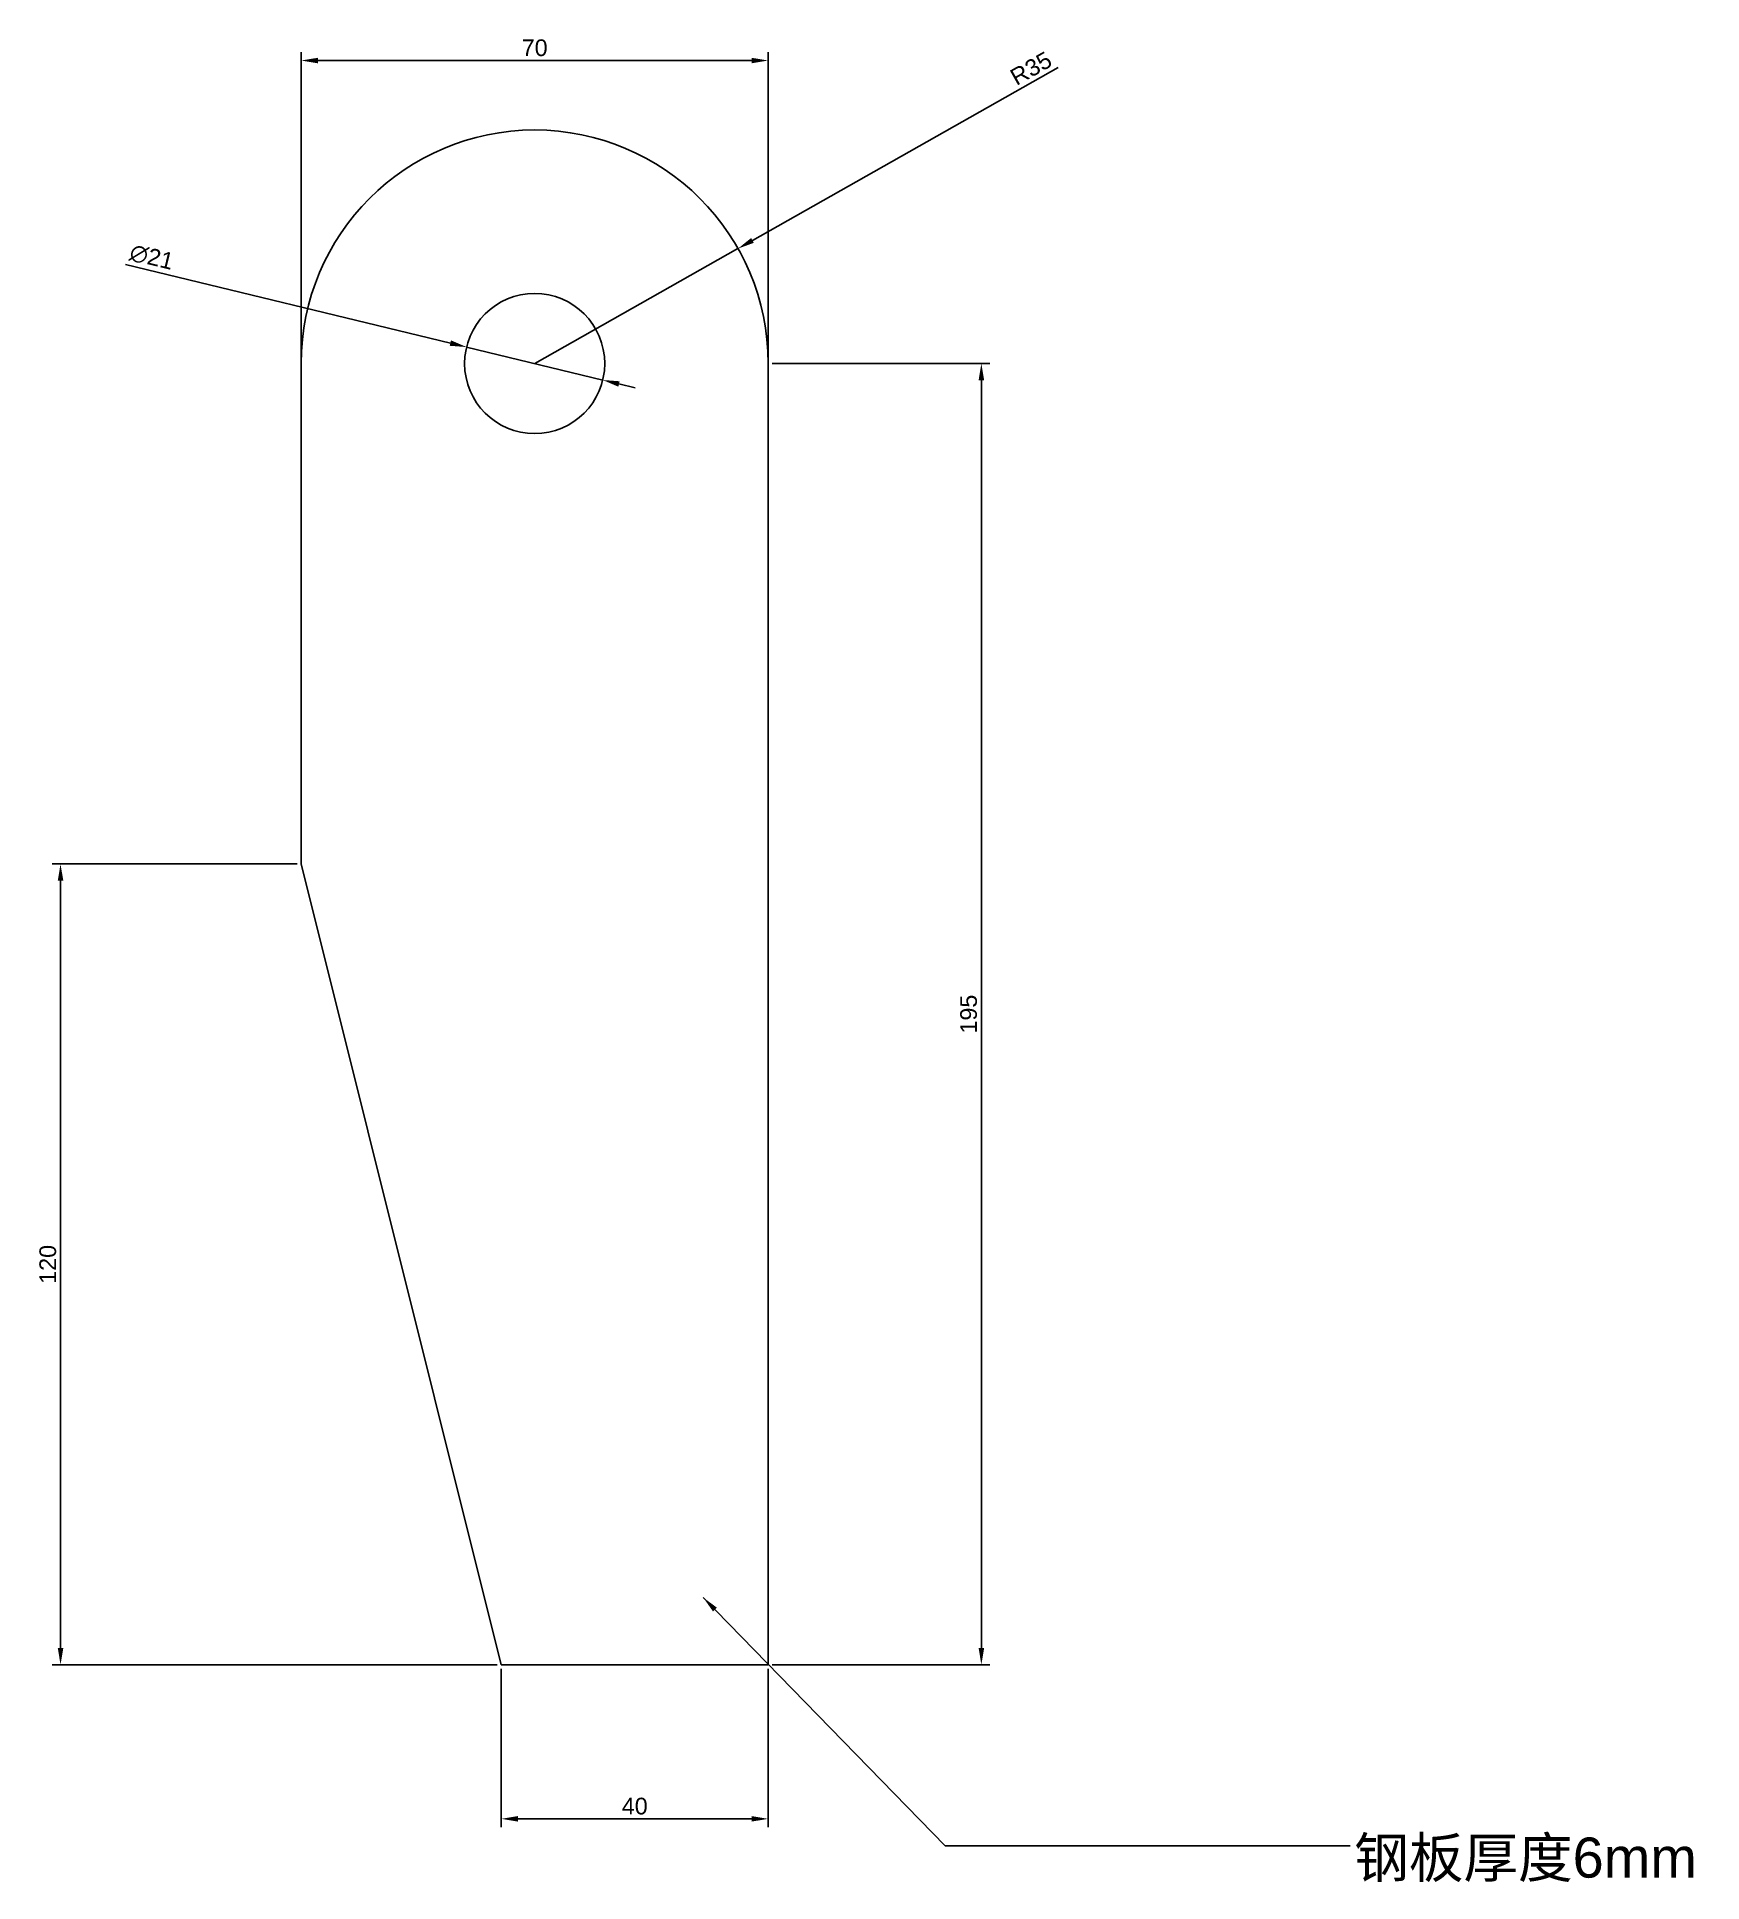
# Model space of a CAD drawing. Header units: millimetres. Extents: x -40 to 210, y -33 to 244.
import ezdxf

# ---------------------------------------------------------------- set-up
doc = ezdxf.new("R2010")
doc.units = ezdxf.units.MM
doc.styles.get("Standard").update_dxf_attribs({"font": 'arial.ttf'})
doc.dimstyles.new('ISO-25', dxfattribs={"dimtxt": 2.5, "dimasz": 2.5, "dimexe": 1.25, "dimexo": 0.625, "dimtad": 1, "dimtxsty": 'Standard', "dimcen": 2.5, "dimadec": 0, "dimazin": 0, "dimtfac": 1, "dimtmove": 0, "dimatfit": 3, "dimfxl": 1, "dimarcsym": 0})

# ---------------------------------------------------------------- blocks, each defined once
blk = doc.blocks.new('*D5')
at = {"color": 0, "lineweight": -2, "transparency": 16777216}
for p, q in [((70.62, 195), (103.2, 195)), ((101.95, 2.5), (101.95, 192.5)), ((70.62, 0), (103.2, 0))]:
    blk.add_line(p, q, dxfattribs=at)
at = {"color": 0, "transparency": 16777216}
for points in [[(101.54, 192.5), (102.37, 192.5), (101.95, 195)], [(101.54, 2.5), (102.37, 2.5), (101.95, 0)]]:
    blk.add_solid(points, dxfattribs=at)
at = {"layer": 'Defpoints', "color": 0, "transparency": 16777216}
for p in [(70, 195), (101.95, 195), (70, 0)]:
    blk.add_point(p, dxfattribs=at)
at = {"color": 0, "transparency": 16777216, "insert": (100.05, 97.5), "char_height": 2.5, "attachment_point": 5, "rotation": 90}
blk.add_mtext('195', dxfattribs=at)
blk = doc.blocks.new('*D6')
at = {"color": 0, "lineweight": -2, "transparency": 16777216}
for p, q in [((0, 195.62), (0, 241.66)), ((70, 195.62), (70, 241.66)), ((2.5, 240.41), (67.5, 240.41))]:
    blk.add_line(p, q, dxfattribs=at)
at = {"color": 0, "transparency": 16777216}
for points in [[(2.5, 240.82), (2.5, 239.99), (0, 240.41)], [(67.5, 240.82), (67.5, 239.99), (70, 240.41)]]:
    blk.add_solid(points, dxfattribs=at)
at = {"layer": 'Defpoints', "color": 0, "transparency": 16777216}
for p in [(70, 240.41), (0, 195), (70, 195)]:
    blk.add_point(p, dxfattribs=at)
at = {"color": 0, "transparency": 16777216, "insert": (35, 242.31), "char_height": 2.5, "attachment_point": 5}
blk.add_mtext('70', dxfattribs=at)
blk = doc.blocks.new('*D7')
at = {"color": 0, "lineweight": -2, "transparency": 16777216}
for p, q in [((30, -0.62), (30, -24.35)), ((70, -0.62), (70, -24.35)), ((67.5, -23.1), (32.5, -23.1))]:
    blk.add_line(p, q, dxfattribs=at)
at = {"color": 0, "transparency": 16777216}
for points in [[(32.5, -22.68), (32.5, -23.51), (30, -23.1)], [(67.5, -22.68), (67.5, -23.51), (70, -23.1)]]:
    blk.add_solid(points, dxfattribs=at)
at = {"layer": 'Defpoints', "color": 0, "transparency": 16777216}
for p in [(30, 0), (70, 0), (30, -23.1)]:
    blk.add_point(p, dxfattribs=at)
at = {"color": 0, "transparency": 16777216, "insert": (50, -21.2), "char_height": 2.5, "attachment_point": 5}
blk.add_mtext('40', dxfattribs=at)
blk = doc.blocks.new('*D8')
at = {"color": 0, "lineweight": -2, "transparency": 16777216}
for p, q in [((-0.62, 120), (-37.32, 120)), ((-36.07, 117.5), (-36.07, 2.5)), ((29.38, 0), (-37.32, 0))]:
    blk.add_line(p, q, dxfattribs=at)
at = {"color": 0, "transparency": 16777216}
for points in [[(-36.48, 117.5), (-35.65, 117.5), (-36.07, 120)], [(-36.48, 2.5), (-35.65, 2.5), (-36.07, 0)]]:
    blk.add_solid(points, dxfattribs=at)
at = {"layer": 'Defpoints', "color": 0, "transparency": 16777216}
for p in [(0, 120), (-36.07, 0), (30, 0)]:
    blk.add_point(p, dxfattribs=at)
at = {"color": 0, "transparency": 16777216, "insert": (-37.97, 60), "char_height": 2.5, "attachment_point": 5, "rotation": 90}
blk.add_mtext('120', dxfattribs=at)
blk = doc.blocks.new('*D9')
at = {"color": 0, "lineweight": -2, "transparency": 16777216}
for p, q in [((113.48, 239.36), (67.65, 213.45)), ((35, 195), (65.47, 212.22))]:
    blk.add_line(p, q, dxfattribs=at)
at = {"color": 0, "transparency": 16777216}
blk.add_solid([(67.44, 213.81), (67.85, 213.09), (65.47, 212.22)], dxfattribs=at)
at = {"layer": 'Defpoints', "color": 0, "transparency": 16777216}
for p in [(65.47, 212.22), (35, 195)]:
    blk.add_point(p, dxfattribs=at)
at = {"color": 0, "transparency": 16777216, "insert": (109.39, 239.23), "char_height": 2.5, "attachment_point": 5, "rotation": 29.4743}
blk.add_mtext('R35', dxfattribs=at)
blk = doc.blocks.new('*D10')
at = {"color": 0, "lineweight": -2, "transparency": 16777216}
for p, q in [((-26.31, 209.86), (22.37, 198.06)), ((45.2, 192.53), (24.8, 197.47)), ((47.63, 191.94), (50.06, 191.35))]:
    blk.add_line(p, q, dxfattribs=at)
at = {"color": 0, "transparency": 16777216}
for points in [[(22.46, 198.47), (22.27, 197.66), (24.8, 197.47)], [(47.73, 192.34), (47.54, 191.53), (45.2, 192.53)]]:
    blk.add_solid(points, dxfattribs=at)
at = {"layer": 'Defpoints', "color": 0, "transparency": 16777216}
for p in [(24.8, 197.47), (45.2, 192.53)]:
    blk.add_point(p, dxfattribs=at)
at = {"color": 0, "transparency": 16777216, "insert": (-22.41, 210.94), "char_height": 2.5, "attachment_point": 5, "rotation": 346.3781}
blk.add_mtext('∅21', dxfattribs=at)

msp = doc.modelspace()

# ---------------------------------------------------------------- linework, layer by layer
at = {"color": 0}
msp.add_line((0, 120), (30, 0), dxfattribs=at)
for points in [[(0, 195), (0, 120)], [(30, 0), (70, 0), (70, 195)]]:
    msp.add_lwpolyline(points, dxfattribs=at)
msp.add_circle((35, 195), 10.5, dxfattribs=at)
msp.add_arc((35, 195), 35, 0, 180, dxfattribs=at)

# ---------------------------------------------------------------- texts
at = {"color": 3, "insert": (157.839, -25.906), "char_height": 6, "width": 66.12151, "attachment_point": 1}
msp.add_mtext('{\\fSimSun|b0|i0|c134|p2;钢板厚度}6mm', dxfattribs=at)

# ---------------------------------------------------------------- dimensions: what is measured, and where the dimension line sits
at = {"color": 3}
for base, p1, p2, picture, middle in [((70, 240.408), (0, 195), (70, 195), '*D6', (35, 242.309)), ((30, -23.098), (70, 0), (30, 0), '*D7', (50, -21.197))]:
    dim = msp.add_linear_dim(base=base, p1=p1, p2=p2, dimstyle='ISO-25', dxfattribs=at)
    dim.commit()
    dim.dimension.update_dxf_attribs({"geometry": picture, "text_midpoint": middle})
dim = msp.add_radius_dim(center=(35, 195), mpoint=(65.47, 212.221), dimstyle='ISO-25', dxfattribs=at)
dim.commit()
dim.dimension.update_dxf_attribs({"geometry": '*D9', "text_midpoint": (110.329, 237.574), "dimtype": 164})
dim = msp.add_diameter_dim_2p(p1=(45.205, 192.527), p2=(24.795, 197.473), dimstyle='ISO-25', dxfattribs=at)
dim.commit()
dim.dimension.update_dxf_attribs({"geometry": '*D10', "text_midpoint": (-22.877, 209.025), "dimtype": 163})
for base, p1, p2, picture, middle in [((101.953, 195), (70, 0), (70, 195), '*D5', (100.052, 97.5)), ((-36.068, 0), (0, 120), (30, 0), '*D8', (-37.969, 60))]:
    dim = msp.add_linear_dim(base=base, p1=p1, p2=p2, angle=90, dimstyle='ISO-25', dxfattribs=at)
    dim.commit()
    dim.dimension.update_dxf_attribs({"geometry": picture, "text_midpoint": middle})

# ---------------------------------------------------------------- leaders
at = {"color": 3, "annotation_type": 0, "has_hookline": 1, "hookline_direction": 0, "text_width": 52.142}
msp.add_leader([(60.279, 10.054), (96.549, -27.156), (157.214, -27.156)], dimstyle='ISO-25', override={"dimgap": 0.625, "dimtad": 0}, dxfattribs=at)

doc.saveas('drawing.dxf')
